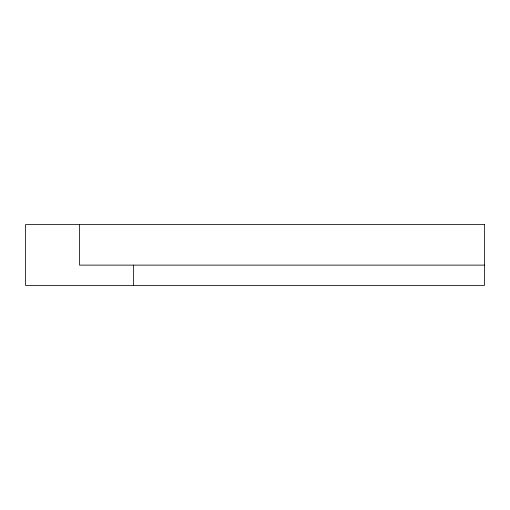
<?xml version="1.0" encoding="UTF-8"?>
<svg xmlns="http://www.w3.org/2000/svg" width="510" height="510" viewBox="0 0 510 510"><rect width="100%" height="100%" fill="white"/><g stroke="black" fill="none" stroke-linecap="round" stroke-linejoin="round"><path stroke-width="0.76" d="M484.5 265.123L79.503 265.123L79.503 224.623M133.499 265.123L133.499 285.377M484.5 224.623L25.5 224.623L25.5 285.377L484.5 285.377L484.5 224.623"/></g></svg>
